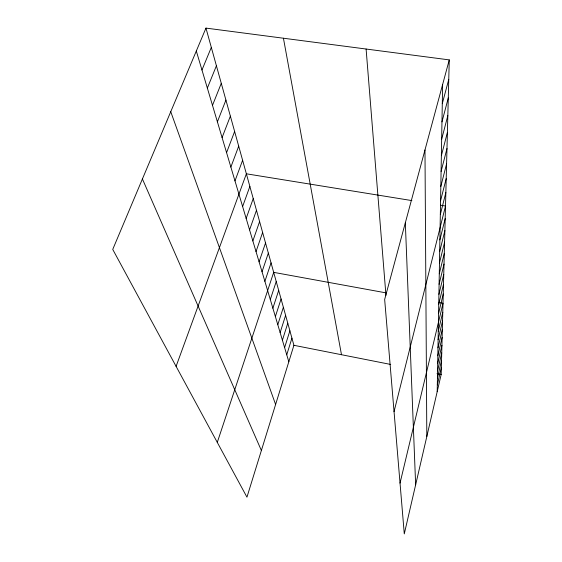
<?xml version="1.0" encoding="UTF-8"?>
<svg xmlns="http://www.w3.org/2000/svg" width="562" height="562" viewBox="0 0 562 562"><rect width="100%" height="100%" fill="white"/><g stroke="black" fill="none" stroke-linecap="round" stroke-linejoin="round"><path stroke-width="0.84" d="M437.194 391.679L442.624 84.532M449.263 59.895L384.661 299.462L404.282 533.9L441.184 374.433L449.263 59.895L205.966 28.1L112.737 249.416L246.95 497.159L293.912 345.307L205.966 28.1M437.566 370.801L441.739 352.936M437.433 377.973L441.549 360.319M437.313 384.928L441.36 367.485M437.826 355.746L442.132 337.446M437.693 363.396L441.936 345.314M438.114 339.687L442.561 320.93M437.967 347.85L442.343 329.325M400.032 483.123L443.011 303.276L438.831 302.511M438.262 331.243L442.779 312.254M438.578 313.463L443.249 293.982M438.915 294.376L443.755 274.389M438.739 304.091L443.495 284.358M439.091 284.302L444.022 264.049M439.47 262.974L444.584 242.18M439.273 273.842L444.296 253.322M439.667 251.678L444.879 230.603M439.877 239.925L445.188 218.562M394.046 411.651L445.511 206.036L440.453 205.214M440.327 214.543L445.856 192.576M440.566 200.81L446.214 178.533M440.819 186.458L446.593 163.865M441.086 171.445L446.987 148.523M441.36 155.709L447.401 132.456M441.655 139.214L447.837 115.624M441.964 121.898L448.286 97.957M442.28 103.696L448.764 79.404M286.746 354.791L291.931 338.155M284.611 347.611L289.887 330.786M282.405 340.207L287.779 323.192M280.136 332.578L285.615 315.366M277.797 324.71L283.374 307.302M275.373 316.589L281.07 298.984M272.879 308.208L278.689 290.392M270.301 299.546L276.23 281.52M217.283 442.399L273.687 272.359L385.757 292.823M264.885 281.344L271.06 262.89M262.033 271.769L268.348 253.09M259.082 261.857L265.538 242.953M256.026 251.586L262.623 232.45M252.858 240.943L259.609 221.569M249.57 229.907L256.483 210.286M246.156 218.442L253.237 198.583M242.615 206.542L249.865 186.429M176.089 366.368L246.367 173.806L411.89 200.592M234.986 180.901L242.615 160.275M230.87 167.076L238.702 146.169M226.57 152.646L234.628 131.466M222.088 137.578L230.371 116.123M217.396 121.835L225.924 100.092M212.492 105.354L221.28 83.324M207.357 88.101L216.412 65.775M201.969 70.004L211.319 47.391M293.912 345.307L390.702 364.45M437.018 373.611L441.184 374.433M142.411 178.969L261.379 450.492M170.75 111.698L275.605 404.499M196.314 51.009L288.826 361.766M283.431 38.223L341.485 354.713M366.101 49.027L385.954 295.289M405.328 222.826L415.641 484.809M424.977 149.977L426.818 436.498"/></g></svg>
